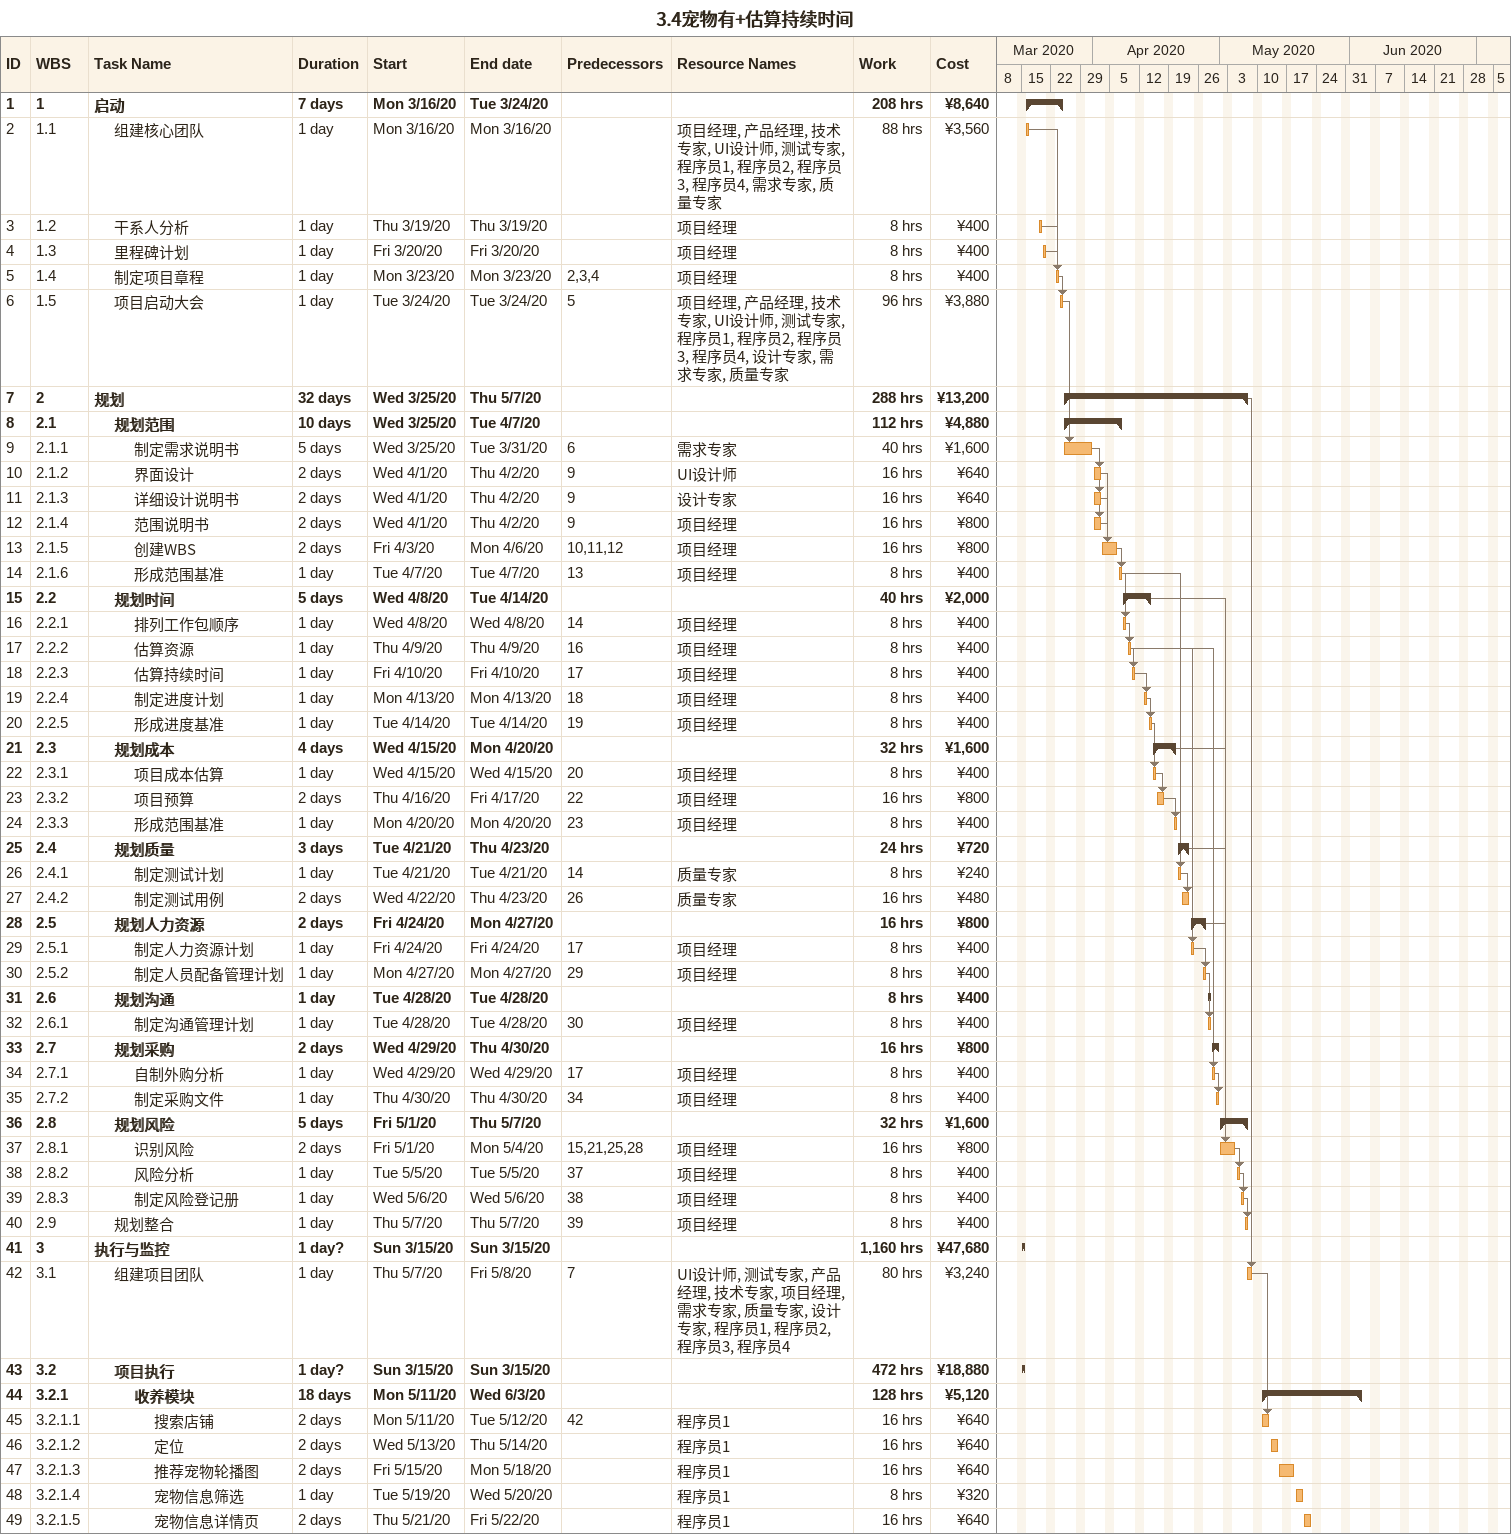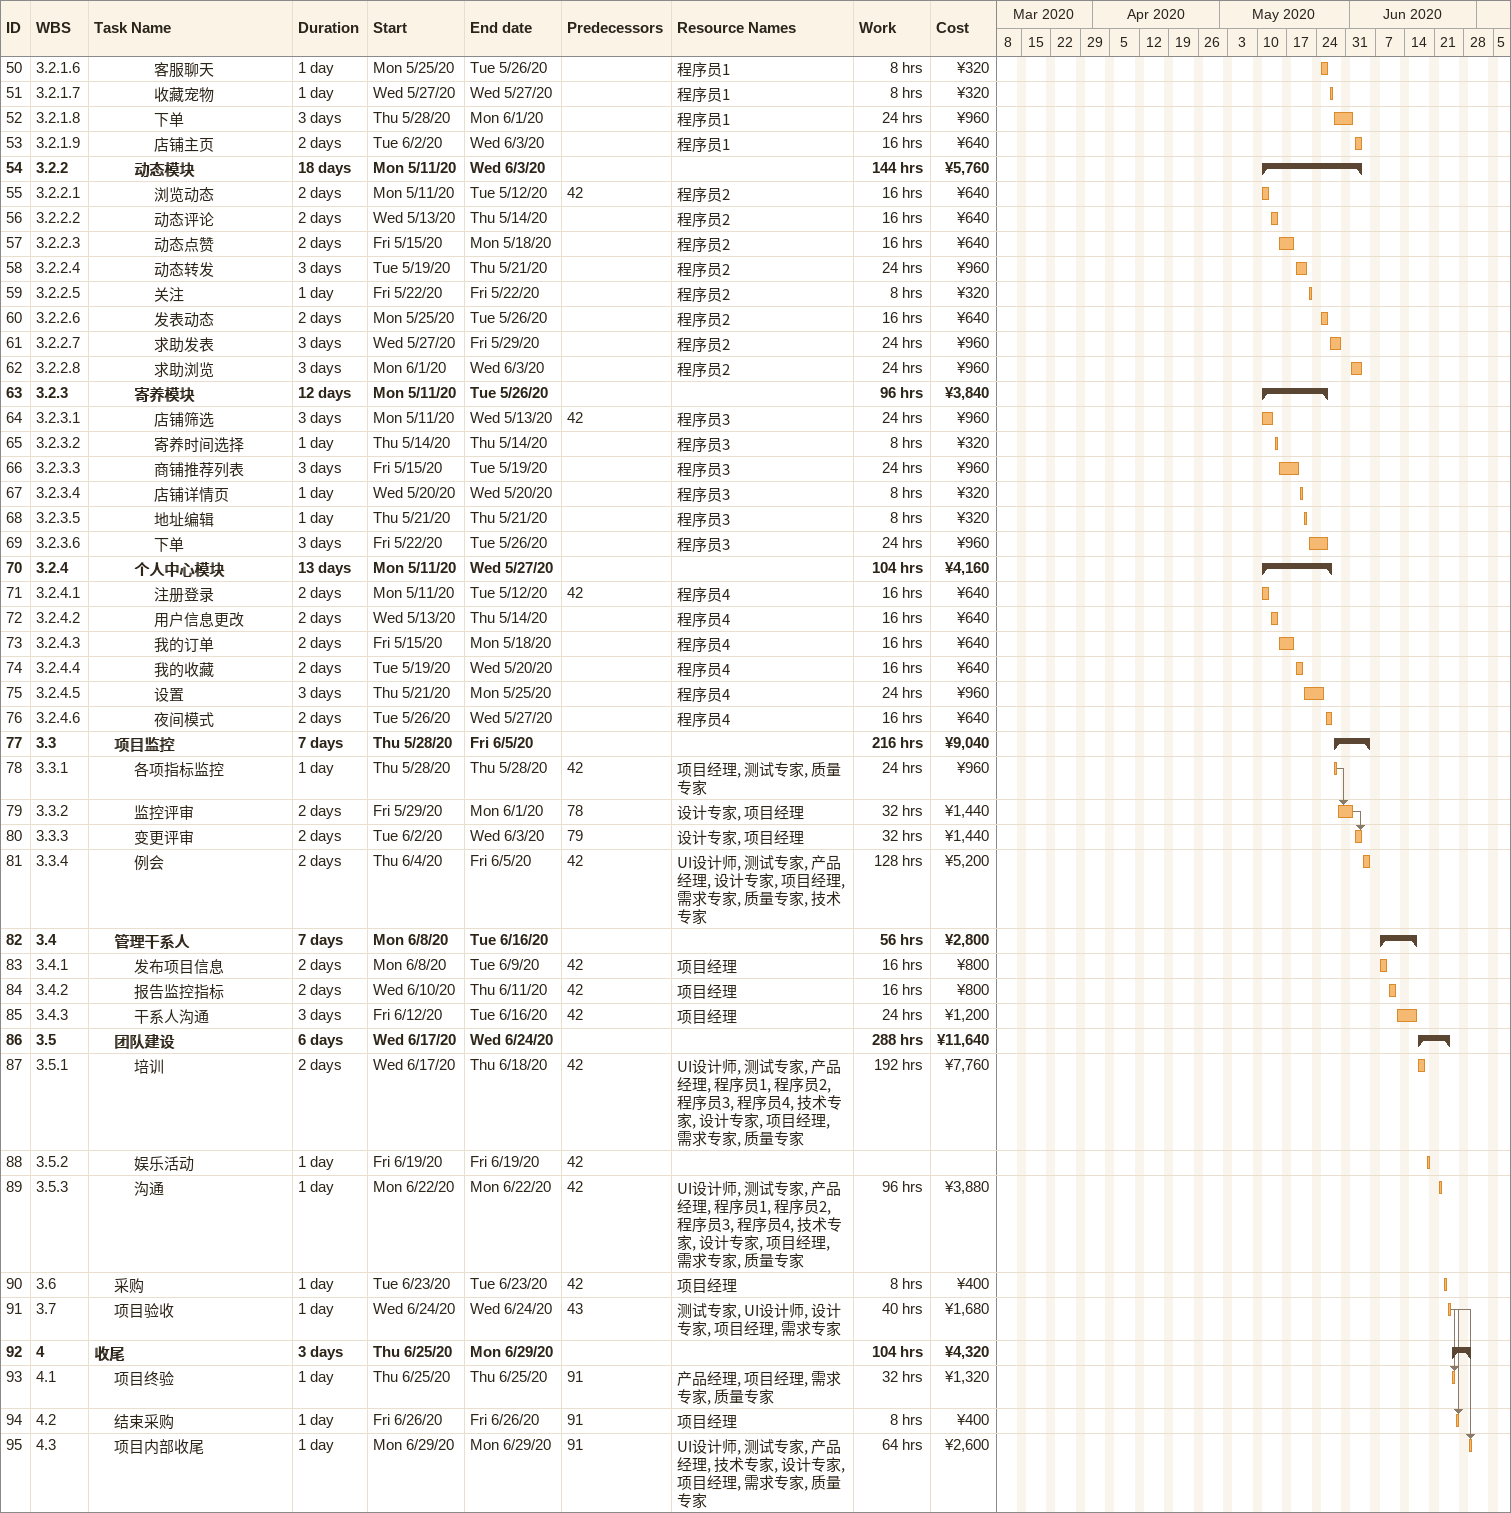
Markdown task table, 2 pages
3.4宠物有+估算持续时间

| ID | WBS | Task | Duration | Start | Finish | Predecessors | Resources | Work (h) | Cost (¥) |
|---|---|---|---|---|---|---|---|---|---|
| 1 | 1 | **启动** | 7d | 2020-03-16 | 2020-03-24 |  |  | 208 | 8640 |
| 2 | 1.1 | 组建核心团队 | 1d | 2020-03-16 | 2020-03-16 |  | 项目经理, 产品经理, 技术专家, UI设计师, 测试专家, 程序员1, 程序员2, 程序员3, 程序员4, 需求专家, 质量专家 | 88 | 3560 |
| 3 | 1.2 | 干系人分析 | 1d | 2020-03-19 | 2020-03-19 |  | 项目经理 | 8 | 400 |
| 4 | 1.3 | 里程碑计划 | 1d | 2020-03-20 | 2020-03-20 |  | 项目经理 | 8 | 400 |
| 5 | 1.4 | 制定项目章程 | 1d | 2020-03-23 | 2020-03-23 | 2, 3, 4 | 项目经理 | 8 | 400 |
| 6 | 1.5 | 项目启动大会 | 1d | 2020-03-24 | 2020-03-24 | 5 | 项目经理, 产品经理, 技术专家, UI设计师, 测试专家, 程序员1, 程序员2, 程序员3, 程序员4, 设计专家, 需求专家, 质量专家 | 96 | 3880 |
| 7 | 2 | **规划** | 32d | 2020-03-25 | 2020-05-07 |  |  | 288 | 13200 |
| 8 | 2.1 | **规划范围** | 10d | 2020-03-25 | 2020-04-07 |  |  | 112 | 4880 |
| 9 | 2.1.1 | 制定需求说明书 | 5d | 2020-03-25 | 2020-03-31 | 6 | 需求专家 | 40 | 1600 |
| 10 | 2.1.2 | 界面设计 | 2d | 2020-04-01 | 2020-04-02 | 9 | UI设计师 | 16 | 640 |
| 11 | 2.1.3 | 详细设计说明书 | 2d | 2020-04-01 | 2020-04-02 | 9 | 设计专家 | 16 | 640 |
| 12 | 2.1.4 | 范围说明书 | 2d | 2020-04-01 | 2020-04-02 | 9 | 项目经理 | 16 | 800 |
| 13 | 2.1.5 | 创建WBS | 2d | 2020-04-03 | 2020-04-06 | 10, 11, 12 | 项目经理 | 16 | 800 |
| 14 | 2.1.6 | 形成范围基准 | 1d | 2020-04-07 | 2020-04-07 | 13 | 项目经理 | 8 | 400 |
| 15 | 2.2 | **规划时间** | 5d | 2020-04-08 | 2020-04-14 |  |  | 40 | 2000 |
| 16 | 2.2.1 | 排列工作包顺序 | 1d | 2020-04-08 | 2020-04-08 | 14 | 项目经理 | 8 | 400 |
| 17 | 2.2.2 | 估算资源 | 1d | 2020-04-09 | 2020-04-09 | 16 | 项目经理 | 8 | 400 |
| 18 | 2.2.3 | 估算持续时间 | 1d | 2020-04-10 | 2020-04-10 | 17 | 项目经理 | 8 | 400 |
| 19 | 2.2.4 | 制定进度计划 | 1d | 2020-04-13 | 2020-04-13 | 18 | 项目经理 | 8 | 400 |
| 20 | 2.2.5 | 形成进度基准 | 1d | 2020-04-14 | 2020-04-14 | 19 | 项目经理 | 8 | 400 |
| 21 | 2.3 | **规划成本** | 4d | 2020-04-15 | 2020-04-20 |  |  | 32 | 1600 |
| 22 | 2.3.1 | 项目成本估算 | 1d | 2020-04-15 | 2020-04-15 | 20 | 项目经理 | 8 | 400 |
| 23 | 2.3.2 | 项目预算 | 2d | 2020-04-16 | 2020-04-17 | 22 | 项目经理 | 16 | 800 |
| 24 | 2.3.3 | 形成范围基准 | 1d | 2020-04-20 | 2020-04-20 | 23 | 项目经理 | 8 | 400 |
| 25 | 2.4 | **规划质量** | 3d | 2020-04-21 | 2020-04-23 |  |  | 24 | 720 |
| 26 | 2.4.1 | 制定测试计划 | 1d | 2020-04-21 | 2020-04-21 | 14 | 质量专家 | 8 | 240 |
| 27 | 2.4.2 | 制定测试用例 | 2d | 2020-04-22 | 2020-04-23 | 26 | 质量专家 | 16 | 480 |
| 28 | 2.5 | **规划人力资源** | 2d | 2020-04-24 | 2020-04-27 |  |  | 16 | 800 |
| 29 | 2.5.1 | 制定人力资源计划 | 1d | 2020-04-24 | 2020-04-24 | 17 | 项目经理 | 8 | 400 |
| 30 | 2.5.2 | 制定人员配备管理计划 | 1d | 2020-04-27 | 2020-04-27 | 29 | 项目经理 | 8 | 400 |
| 31 | 2.6 | **规划沟通** | 1d | 2020-04-28 | 2020-04-28 |  |  | 8 | 400 |
| 32 | 2.6.1 | 制定沟通管理计划 | 1d | 2020-04-28 | 2020-04-28 | 30 | 项目经理 | 8 | 400 |
| 33 | 2.7 | **规划采购** | 2d | 2020-04-29 | 2020-04-30 |  |  | 16 | 800 |
| 34 | 2.7.1 | 自制外购分析 | 1d | 2020-04-29 | 2020-04-29 | 17 | 项目经理 | 8 | 400 |
| 35 | 2.7.2 | 制定采购文件 | 1d | 2020-04-30 | 2020-04-30 | 34 | 项目经理 | 8 | 400 |
| 36 | 2.8 | **规划风险** | 5d | 2020-05-01 | 2020-05-07 |  |  | 32 | 1600 |
| 37 | 2.8.1 | 识别风险 | 2d | 2020-05-01 | 2020-05-04 | 15, 21, 25, 28 | 项目经理 | 16 | 800 |
| 38 | 2.8.2 | 风险分析 | 1d | 2020-05-05 | 2020-05-05 | 37 | 项目经理 | 8 | 400 |
| 39 | 2.8.3 | 制定风险登记册 | 1d | 2020-05-06 | 2020-05-06 | 38 | 项目经理 | 8 | 400 |
| 40 | 2.9 | 规划整合 | 1d | 2020-05-07 | 2020-05-07 | 39 | 项目经理 | 8 | 400 |
| 41 | 3 | **执行与监控** | 1d? | 2020-03-15 | 2020-03-15 |  |  | 1160 | 47680 |
| 42 | 3.1 | 组建项目团队 | 1d | 2020-05-07 | 2020-05-08 | 7 | UI设计师, 测试专家, 产品经理, 技术专家, 项目经理, 需求专家, 质量专家, 设计专家, 程序员1, 程序员2, 程序员3, 程序员4 | 80 | 3240 |
| 43 | 3.2 | **项目执行** | 1d? | 2020-03-15 | 2020-03-15 |  |  | 472 | 18880 |
| 44 | 3.2.1 | **收养模块** | 18d | 2020-05-11 | 2020-06-03 |  |  | 128 | 5120 |
| 45 | 3.2.1.1 | 搜索店铺 | 2d | 2020-05-11 | 2020-05-12 | 42 | 程序员1 | 16 | 640 |
| 46 | 3.2.1.2 | 定位 | 2d | 2020-05-13 | 2020-05-14 |  | 程序员1 | 16 | 640 |
| 47 | 3.2.1.3 | 推荐宠物轮播图 | 2d | 2020-05-15 | 2020-05-18 |  | 程序员1 | 16 | 640 |
| 48 | 3.2.1.4 | 宠物信息筛选 | 1d | 2020-05-19 | 2020-05-20 |  | 程序员1 | 8 | 320 |
| 49 | 3.2.1.5 | 宠物信息详情页 | 2d | 2020-05-21 | 2020-05-22 |  | 程序员1 | 16 | 640 |
| 50 | 3.2.1.6 | 客服聊天 | 1d | 2020-05-25 | 2020-05-26 |  | 程序员1 | 8 | 320 |
| 51 | 3.2.1.7 | 收藏宠物 | 1d | 2020-05-27 | 2020-05-27 |  | 程序员1 | 8 | 320 |
| 52 | 3.2.1.8 | 下单 | 3d | 2020-05-28 | 2020-06-01 |  | 程序员1 | 24 | 960 |
| 53 | 3.2.1.9 | 店铺主页 | 2d | 2020-06-02 | 2020-06-03 |  | 程序员1 | 16 | 640 |
| 54 | 3.2.2 | **动态模块** | 18d | 2020-05-11 | 2020-06-03 |  |  | 144 | 5760 |
| 55 | 3.2.2.1 | 浏览动态 | 2d | 2020-05-11 | 2020-05-12 | 42 | 程序员2 | 16 | 640 |
| 56 | 3.2.2.2 | 动态评论 | 2d | 2020-05-13 | 2020-05-14 |  | 程序员2 | 16 | 640 |
| 57 | 3.2.2.3 | 动态点赞 | 2d | 2020-05-15 | 2020-05-18 |  | 程序员2 | 16 | 640 |
| 58 | 3.2.2.4 | 动态转发 | 3d | 2020-05-19 | 2020-05-21 |  | 程序员2 | 24 | 960 |
| 59 | 3.2.2.5 | 关注 | 1d | 2020-05-22 | 2020-05-22 |  | 程序员2 | 8 | 320 |
| 60 | 3.2.2.6 | 发表动态 | 2d | 2020-05-25 | 2020-05-26 |  | 程序员2 | 16 | 640 |
| 61 | 3.2.2.7 | 求助发表 | 3d | 2020-05-27 | 2020-05-29 |  | 程序员2 | 24 | 960 |
| 62 | 3.2.2.8 | 求助浏览 | 3d | 2020-06-01 | 2020-06-03 |  | 程序员2 | 24 | 960 |
| 63 | 3.2.3 | **寄养模块** | 12d | 2020-05-11 | 2020-05-26 |  |  | 96 | 3840 |
| 64 | 3.2.3.1 | 店铺筛选 | 3d | 2020-05-11 | 2020-05-13 | 42 | 程序员3 | 24 | 960 |
| 65 | 3.2.3.2 | 寄养时间选择 | 1d | 2020-05-14 | 2020-05-14 |  | 程序员3 | 8 | 320 |
| 66 | 3.2.3.3 | 商铺推荐列表 | 3d | 2020-05-15 | 2020-05-19 |  | 程序员3 | 24 | 960 |
| 67 | 3.2.3.4 | 店铺详情页 | 1d | 2020-05-20 | 2020-05-20 |  | 程序员3 | 8 | 320 |
| 68 | 3.2.3.5 | 地址编辑 | 1d | 2020-05-21 | 2020-05-21 |  | 程序员3 | 8 | 320 |
| 69 | 3.2.3.6 | 下单 | 3d | 2020-05-22 | 2020-05-26 |  | 程序员3 | 24 | 960 |
| 70 | 3.2.4 | **个人中心模块** | 13d | 2020-05-11 | 2020-05-27 |  |  | 104 | 4160 |
| 71 | 3.2.4.1 | 注册登录 | 2d | 2020-05-11 | 2020-05-12 | 42 | 程序员4 | 16 | 640 |
| 72 | 3.2.4.2 | 用户信息更改 | 2d | 2020-05-13 | 2020-05-14 |  | 程序员4 | 16 | 640 |
| 73 | 3.2.4.3 | 我的订单 | 2d | 2020-05-15 | 2020-05-18 |  | 程序员4 | 16 | 640 |
| 74 | 3.2.4.4 | 我的收藏 | 2d | 2020-05-19 | 2020-05-20 |  | 程序员4 | 16 | 640 |
| 75 | 3.2.4.5 | 设置 | 3d | 2020-05-21 | 2020-05-25 |  | 程序员4 | 24 | 960 |
| 76 | 3.2.4.6 | 夜间模式 | 2d | 2020-05-26 | 2020-05-27 |  | 程序员4 | 16 | 640 |
| 77 | 3.3 | **项目监控** | 7d | 2020-05-28 | 2020-06-05 |  |  | 216 | 9040 |
| 78 | 3.3.1 | 各项指标监控 | 1d | 2020-05-28 | 2020-05-28 | 42 | 项目经理, 测试专家, 质量专家 | 24 | 960 |
| 79 | 3.3.2 | 监控评审 | 2d | 2020-05-29 | 2020-06-01 | 78 | 设计专家, 项目经理 | 32 | 1440 |
| 80 | 3.3.3 | 变更评审 | 2d | 2020-06-02 | 2020-06-03 | 79 | 设计专家, 项目经理 | 32 | 1440 |
| 81 | 3.3.4 | 例会 | 2d | 2020-06-04 | 2020-06-05 | 42 | UI设计师, 测试专家, 产品经理, 设计专家, 项目经理, 需求专家, 质量专家, 技术专家 | 128 | 5200 |
| 82 | 3.4 | **管理干系人** | 7d | 2020-06-08 | 2020-06-16 |  |  | 56 | 2800 |
| 83 | 3.4.1 | 发布项目信息 | 2d | 2020-06-08 | 2020-06-09 | 42 | 项目经理 | 16 | 800 |
| 84 | 3.4.2 | 报告监控指标 | 2d | 2020-06-10 | 2020-06-11 | 42 | 项目经理 | 16 | 800 |
| 85 | 3.4.3 | 干系人沟通 | 3d | 2020-06-12 | 2020-06-16 | 42 | 项目经理 | 24 | 1200 |
| 86 | 3.5 | **团队建设** | 6d | 2020-06-17 | 2020-06-24 |  |  | 288 | 11640 |
| 87 | 3.5.1 | 培训 | 2d | 2020-06-17 | 2020-06-18 | 42 | UI设计师, 测试专家, 产品经理, 程序员1, 程序员2, 程序员3, 程序员4, 技术专家, 设计专家, 项目经理, 需求专家, 质量专家 | 192 | 7760 |
| 88 | 3.5.2 | 娱乐活动 | 1d | 2020-06-19 | 2020-06-19 | 42 |  |  |  |
| 89 | 3.5.3 | 沟通 | 1d | 2020-06-22 | 2020-06-22 | 42 | UI设计师, 测试专家, 产品经理, 程序员1, 程序员2, 程序员3, 程序员4, 技术专家, 设计专家, 项目经理, 需求专家, 质量专家 | 96 | 3880 |
| 90 | 3.6 | 采购 | 1d | 2020-06-23 | 2020-06-23 | 42 | 项目经理 | 8 | 400 |
| 91 | 3.7 | 项目验收 | 1d | 2020-06-24 | 2020-06-24 | 43 | 测试专家, UI设计师, 设计专家, 项目经理, 需求专家 | 40 | 1680 |
| 92 | 4 | **收尾** | 3d | 2020-06-25 | 2020-06-29 |  |  | 104 | 4320 |
| 93 | 4.1 | 项目终验 | 1d | 2020-06-25 | 2020-06-25 | 91 | 产品经理, 项目经理, 需求专家, 质量专家 | 32 | 1320 |
| 94 | 4.2 | 结束采购 | 1d | 2020-06-26 | 2020-06-26 | 91 | 项目经理 | 8 | 400 |
| 95 | 4.3 | 项目内部收尾 | 1d | 2020-06-29 | 2020-06-29 | 91 | UI设计师, 测试专家, 产品经理, 技术专家, 设计专家, 项目经理, 需求专家, 质量专家 | 64 | 2600 |
